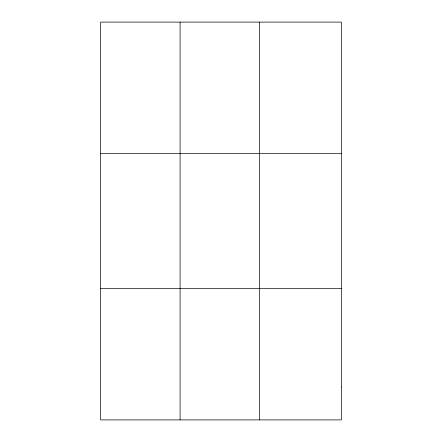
<?xml version="1.0" encoding="UTF-8"?>
<svg xmlns="http://www.w3.org/2000/svg" width="442" height="442" viewBox="0 0 442 442"><rect width="100%" height="100%" fill="white"/><g stroke="black" fill="none" stroke-linecap="round" stroke-linejoin="round"><path stroke-width="0.66" d="M180.087 22.1L180.087 419.9M259.509 22.1L259.509 419.9M100.66 153.374L341.34 153.374M100.66 288.626L341.34 288.626M341.34 387.082L341.34 419.9L100.66 419.9L100.66 22.1L341.34 22.1L341.34 387.082"/></g></svg>
